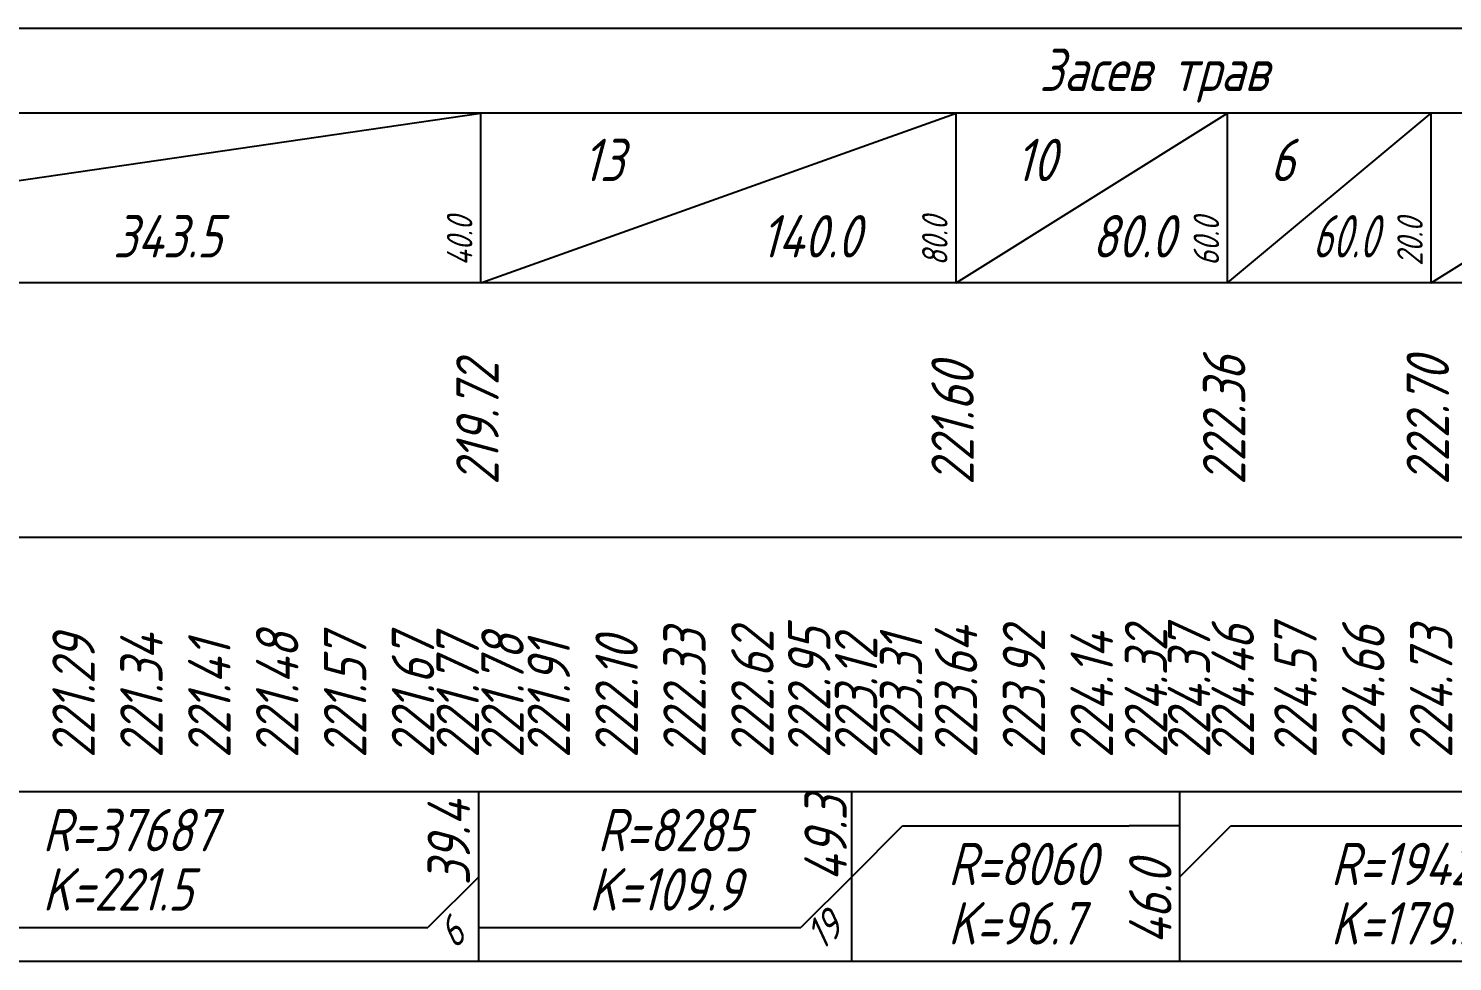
# Model space of a CAD drawing. Extents: x 2172 to 5772, y -842 to -248.
# Drawn here: x 2448.6 to 2532.5, y -732.5 to -677.5 of the extents above; entities that cross this region are included whole.
import ezdxf

# ---------------------------------------------------------------- set-up
doc = ezdxf.new("R2010")
doc.units = 0
doc.header["$MEASUREMENT"] = 0
doc.linetypes.add('TP0', pattern=[0])
doc.layers.get('0').update_dxf_attribs({"linetype": 'CONTINUOUS'})
for name, color, linetype in [('КРАСНЫЕ_ОТМЕТКИ', 1, 'CONTINUOUS'), ('ОСЬ_УКЛОН_И_КРИВАЯ', 1, 'CONTINUOUS'), ('ОТМЕТКИ_КЮВЕТОВ', 7, 'CONTINUOUS'), ('ЧЕРНЫЕ_ОТМЕТКИ', 7, 'CONTINUOUS')]:
    doc.layers.add(name, color=color, linetype=linetype)
doc.styles.add('ГОСТ', font='gost.TTF', dxfattribs={"oblique": 15, "height": 1})

msp = doc.modelspace()

# ---------------------------------------------------------------- linework, layer by layer
at = {"linetype": 'TP0'}
for p, q in [((3107.228, -677.478), (2267.228, -677.478)), ((3107.228, -692.478), (2267.228, -692.478)), ((3107.228, -707.478), (2267.228, -707.478)), ((3107.228, -722.478), (2267.228, -722.478)), ((3107.228, -732.478), (2267.228, -732.478))]:
    msp.add_line(p, q, dxfattribs=at)
msp.add_line((3107.228, -682.478), (2267.228, -682.478))
at = {"layer": 'ОСЬ_УКЛОН_И_КРИВАЯ'}
for p, q in [((2475.107, -732.478), (2475.107, -722.478)), ((2497.081, -732.478), (2497.081, -722.478)), ((2516.425, -732.478), (2516.425, -722.478)), ((2497.081, -727.478), (2500.081, -724.478)), ((2500.081, -724.478), (2513.425, -724.478)), ((2516.425, -724.478), (2513.425, -724.478)), ((2516.425, -727.478), (2519.425, -724.478)), ((2519.425, -724.478), (2549.256, -724.478)), ((2475.107, -727.478), (2472.107, -730.478)), ((2497.081, -727.478), (2494.081, -730.478)), ((2433.813, -730.478), (2472.107, -730.478)), ((2475.107, -730.478), (2478.107, -730.478)), ((2478.107, -730.478), (2494.081, -730.478))]:
    msp.add_line(p, q, dxfattribs=at)
at = {"layer": 'ОТМЕТКИ_КЮВЕТОВ'}
for p, q in [((2406.528, -692.478), (2475.228, -682.478)), ((2475.228, -692.478), (2475.228, -682.478)), ((2475.228, -692.478), (2503.228, -682.478)), ((2503.228, -692.478), (2503.228, -682.478)), ((2503.228, -692.478), (2519.228, -682.478)), ((2519.228, -692.478), (2519.228, -682.478)), ((2519.228, -692.478), (2531.228, -682.478)), ((2531.228, -692.478), (2531.228, -682.478)), ((2531.228, -692.478), (2547.228, -682.478))]:
    msp.add_line(p, q, dxfattribs=at)

# ---------------------------------------------------------------- texts
at = {"style": 'ГОСТ', "oblique": 15}
msp.add_text('Засев трав', height=2.5, dxfattribs=at).set_placement((2508.138, -681.167))
at = {"layer": 'КРАСНЫЕ_ОТМЕТКИ', "style": 'ГОСТ', "oblique": 15}
for s, p in [('222.95', (2495.823, -720.478)), ('224.32', (2515.673, -720.478)), ('224.37', (2518.209, -720.478)), ('224.46', (2520.786, -720.478)), ('224.57', (2524.478, -720.478)), ('224.73', (2532.478, -720.478)), ('221.29', (2452.478, -720.478)), ('221.34', (2456.478, -720.478)), ('221.41', (2460.478, -720.478)), ('221.48', (2464.478, -720.478)), ('221.57', (2468.478, -720.478)), ('221.67', (2472.478, -720.478)), ('221.77', (2475.113, -720.478)), ('221.78', (2477.756, -720.478)), ('221.91', (2480.478, -720.478)), ('222.10', (2484.478, -720.478)), ('222.33', (2488.478, -720.478)), ('222.62', (2492.478, -720.478)), ('223.12', (2498.59, -720.478)), ('223.31', (2501.24, -720.478)), ('223.64', (2504.478, -720.478)), ('223.92', (2508.478, -720.478)), ('224.14', (2512.478, -720.478)), ('224.66', (2528.478, -720.478))]:
    msp.add_text(s, height=2.5, rotation=90, dxfattribs=at).set_placement(p)
at = {"layer": 'ОСЬ_УКЛОН_И_КРИВАЯ', "style": 'ГОСТ', "oblique": 15}
for s, height, rotation, p in [('49.3', 2.5, 90, (2496.792, -727.766)), ('39.4', 2.5, 90, (2474.587, -727.998)), ('46.0', 2.5, 90, (2515.925, -731.478)), ('6', 1.8, 40, (2473.658, -731.778)), ('19', 1.8, 40, (2495.319, -731.863))]:
    msp.add_text(s, height=height, rotation=rotation, dxfattribs=at).set_placement(p)
for s, p in [('R=37687', (2449.396, -725.978)), ('R=8285', (2482.094, -725.978)), ('R=8060', (2502.753, -727.978)), ('R=19424', (2525.306, -727.978)), ('K=221.5', (2449.396, -729.478)), ('K=109.9', (2481.594, -729.478)), ('K=96.7', (2502.753, -731.478)), ('K=179.2', (2525.306, -731.478))]:
    msp.add_text(s, height=2.5, dxfattribs=at).set_placement(p)
at = {"layer": 'ОТМЕТКИ_КЮВЕТОВ', "style": 'ГОСТ', "oblique": 15}
for s, p in [('13', (2481.228, -686.478)), ('10', (2506.728, -686.478)), ('6', (2521.728, -686.478)), ('343.5', (2453.553, -690.978)), ('140.0', (2491.728, -690.978)), ('80.0', (2511.228, -690.978))]:
    msp.add_text(s, height=2.5, dxfattribs=at).set_placement(p)
for s, p in [('40.0', (2474.728, -691.478)), ('80.0', (2502.728, -691.478)), ('60.0', (2518.728, -691.478)), ('20.0', (2530.728, -691.478))]:
    msp.add_text(s, height=1.5, rotation=90, dxfattribs=at).set_placement(p)
at = {"layer": 'ОТМЕТКИ_КЮВЕТОВ', "style": 'ГОСТ', "oblique": 15, "width": 0.8}
msp.add_text('60.0', height=2.5, dxfattribs=at).set_placement((2524.228, -690.978))
at = {"layer": 'ЧЕРНЫЕ_ОТМЕТКИ', "style": 'ГОСТ', "oblique": 15}
for s, p in [('219.72', (2476.276, -704.383)), ('221.60', (2504.276, -704.383)), ('222.36', (2520.276, -704.383)), ('222.70', (2532.276, -704.383))]:
    msp.add_text(s, height=2.5, rotation=90, dxfattribs=at).set_placement(p)

doc.saveas('drawing.dxf')
